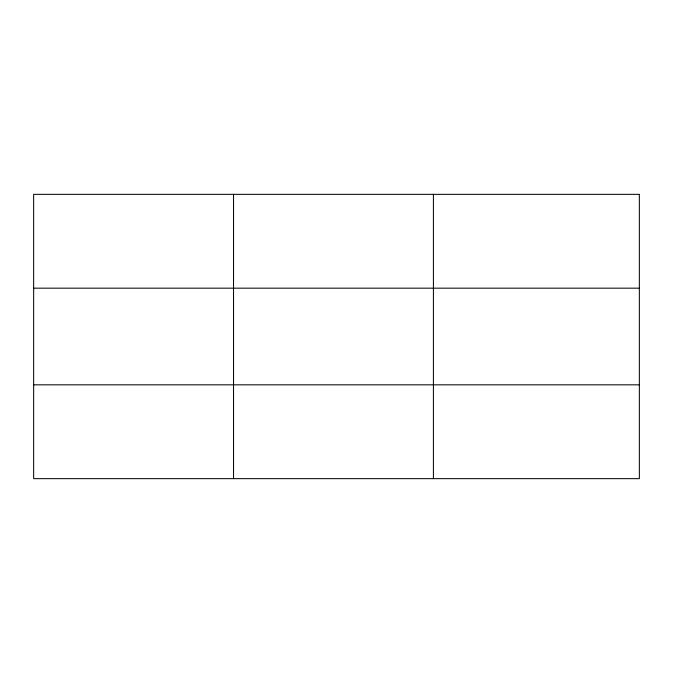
<?xml version="1.0" encoding="UTF-8"?>
<svg xmlns="http://www.w3.org/2000/svg" width="673" height="673" viewBox="0 0 673 673"><rect width="100%" height="100%" fill="white"/><g stroke="black" fill="none" stroke-linecap="round" stroke-linejoin="round"><path stroke-width="1.01" d="M233.531 478.654L233.531 194.346M433.412 478.654L433.412 194.346M33.65 288.17L639.35 288.17M33.65 384.83L639.35 384.83M639.35 194.346L639.35 478.654L33.65 478.654L33.65 194.346L639.35 194.346"/></g></svg>
